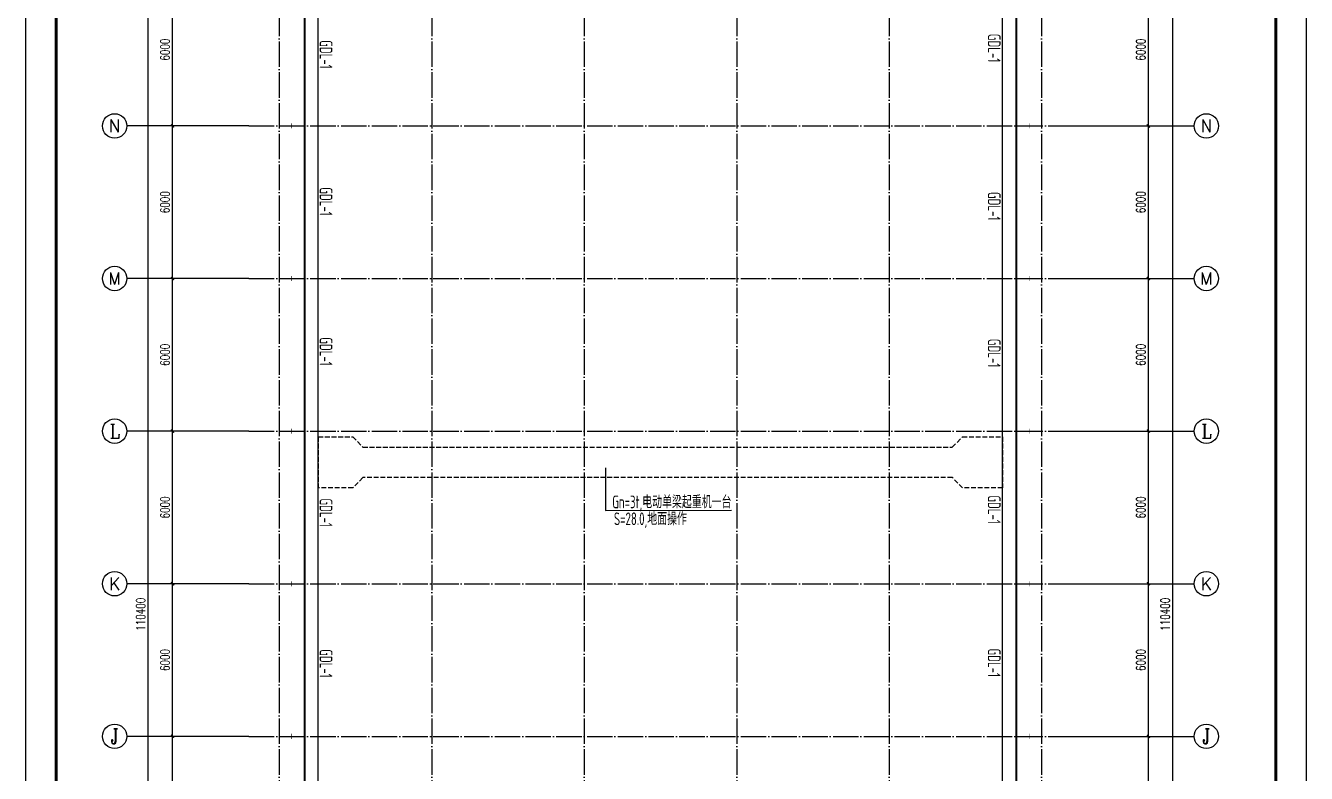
# Model space of a CAD drawing. Extents: x 14207793 to 14719554, y -1675802 to -1228715.
# Drawn here: x 14394017 to 14444417, y -1448320 to -1418922 of the extents above; entities that cross this region are included whole.
import ezdxf
from ezdxf.enums import TextEntityAlignment as Align

# ---------------------------------------------------------------- set-up
doc = ezdxf.new("R2010")
doc.units = 0
doc.header["$LTSCALE"] = 500
doc.header["$MEASUREMENT"] = 0
doc.linetypes.add('DASH', pattern=[0.35, 0.25, -0.1])
doc.linetypes.add('DOTE', pattern=[2.42, 2, -0.2, 0.02, -0.2])
doc.layers.get('0').update_dxf_attribs({"linetype": 'CONTINUOUS'})
doc.layers.get('DEFPOINTS').update_dxf_attribs({"color": 140, "linetype": 'CONTINUOUS'})
for name, color, linetype in [('08', 3, 'CONTINUOUS'), ('AXIS', 3, 'CONTINUOUS'), ('AXIS_TEXT', 7, 'CONTINUOUS'), ('DOTE', 8, 'DOTE'), ('PUB_TEXT', 6, 'CONTINUOUS'), ('PUB_TITLE', 4, 'CONTINUOUS'), ('图层2', 28, 'CONTINUOUS'), ('墙__虚线', 2, 'CONTINUOUS'), ('层0', 7, 'CONTINUOUS')]:
    doc.layers.add(name, color=color, linetype=linetype)
doc.styles.add('_TCH_AXIS', font='COMPLEX', dxfattribs={"bigfont": 'GBCBIG'})
doc.styles.add('_TCH_DIM_T3', font='SIMPLEX', dxfattribs={"width": 0.705882, "bigfont": 'GBCBIG'})
doc.styles.add('COMPLEX', font='COMPLEX')
doc.styles.add('TSSD_REIN', font='Tssdeng.shx', dxfattribs={"width": 0.65, "bigfont": 'hztxt.shx'})
doc.dimstyles.new('_TCH_ARCH&&120', dxfattribs={"dimtxt": 357, "dimasz": 120, "dimexe": 300, "dimexo": 360, "dimgap": 120, "dimtad": 1, "dimdec": 0, "dimzin": 0, "dimdsep": 46, "dimtxsty": '_TCH_DIM_T3', "dimblk": 'ARCHTICK', "dimcen": 0.09, "dimclrt": 7, "dimazin": 2, "dimtfac": 1, "dimtdec": 0, "dimtix": 1, "dimtmove": 2, "dimatfit": 3, "dimfxl": 0, "dimtolj": 1, "dimtzin": 0, "dimarcsym": 0})

# ---------------------------------------------------------------- blocks, each defined once
blk = doc.blocks.new('gffio')
at = {"layer": '墙__虚线'}
for points in [[(-433999, -56888), (-433999, -56868), (-434094, -56888), (-434199, -56868)], [(-434094, -56888), (-434199, -56868), (-434104, -56888)], [(-434199, -56868), (-434199, -56888), (-434104, -56888)], [(-434094, -56888), (-434104, -56888), (-434094, -57348), (-434104, -57348)], [(-434104, -57348), (-434199, -57348), (-434099, -57365), (-434199, -57368)], [(-434099, -57365), (-434199, -57368), (-433999, -57368)], [(-434094, -57348), (-434104, -57348), (-434058, -57361), (-434099, -57365)], [(-433999, -57368), (-434058, -57361), (-434099, -57365)], [(-434058, -57361), (-433999, -57368), (-434094, -57348), (-433999, -57348)]]:
    blk.add_solid(points, dxfattribs=at)
blk = doc.blocks.new('_ArchTick')
at = {"color": 0, "linetype": 'ByBlock', "const_width": 0.4}
blk.add_lwpolyline([(-0.5, -0.5), (0.5, 0.5)], dxfattribs=at)
blk = doc.blocks.new('*D541')
at = {"layer": 'AXIS', "color": 0, "lineweight": -2}
for p, q in [((14435560, -1446865), (14438500, -1446865)), ((14438200, -1452865), (14438200, -1446865)), ((14435560, -1452865), (14438500, -1452865))]:
    blk.add_line(p, q, dxfattribs=at)
at = {"layer": 'DEFPOINTS', "color": 0}
for p in [(14435200, -1446865), (14438200, -1446865), (14435200, -1452865)]:
    blk.add_point(p, dxfattribs=at)
at = {"layer": 'AXIS', "color": 0, "lineweight": -2, "xscale": 120, "yscale": 120, "zscale": 120}
for p, rotation in [((14438200, -1446865), 90), ((14438200, -1452865), 270)]:
    blk.add_blockref('_ArchTick', p, dxfattribs=dict(at, rotation=rotation))
at = {"layer": 'AXIS', "color": 7, "insert": (14437901.5, -1449865), "char_height": 357, "attachment_point": 5, "rotation": 90, "style": '_TCH_DIM_T3'}
blk.add_mtext('\\A1;6000', dxfattribs=at)
blk = doc.blocks.new('*D542')
at = {"layer": 'AXIS', "color": 0, "lineweight": -2}
for p, q in [((14435560, -1440865), (14438500, -1440865)), ((14438200, -1446865), (14438200, -1440865)), ((14435560, -1446865), (14438500, -1446865))]:
    blk.add_line(p, q, dxfattribs=at)
at = {"layer": 'DEFPOINTS', "color": 0}
for p in [(14435200, -1440865), (14438200, -1440865), (14435200, -1446865)]:
    blk.add_point(p, dxfattribs=at)
at = {"layer": 'AXIS', "color": 0, "lineweight": -2, "xscale": 120, "yscale": 120, "zscale": 120}
for p, rotation in [((14438200, -1440865), 90), ((14438200, -1446865), 270)]:
    blk.add_blockref('_ArchTick', p, dxfattribs=dict(at, rotation=rotation))
at = {"layer": 'AXIS', "color": 7, "insert": (14437901.5, -1443865), "char_height": 357, "attachment_point": 5, "rotation": 90, "style": '_TCH_DIM_T3'}
blk.add_mtext('\\A1;6000', dxfattribs=at)
blk = doc.blocks.new('*D543')
at = {"layer": 'AXIS', "color": 0, "lineweight": -2}
for p, q in [((14435560, -1434865), (14438500, -1434865)), ((14438200, -1440865), (14438200, -1434865)), ((14435560, -1440865), (14438500, -1440865))]:
    blk.add_line(p, q, dxfattribs=at)
at = {"layer": 'DEFPOINTS', "color": 0}
for p in [(14435200, -1434865), (14438200, -1434865), (14435200, -1440865)]:
    blk.add_point(p, dxfattribs=at)
at = {"layer": 'AXIS', "color": 0, "lineweight": -2, "xscale": 120, "yscale": 120, "zscale": 120}
for p, rotation in [((14438200, -1434865), 90), ((14438200, -1440865), 270)]:
    blk.add_blockref('_ArchTick', p, dxfattribs=dict(at, rotation=rotation))
at = {"layer": 'AXIS', "color": 7, "insert": (14437901.5, -1437865), "char_height": 357, "attachment_point": 5, "rotation": 90, "style": '_TCH_DIM_T3'}
blk.add_mtext('\\A1;6000', dxfattribs=at)
blk = doc.blocks.new('*D544')
at = {"layer": 'AXIS', "color": 0, "lineweight": -2}
for p, q in [((14435560, -1428865), (14438500, -1428865)), ((14438200, -1434865), (14438200, -1428865)), ((14435560, -1434865), (14438500, -1434865))]:
    blk.add_line(p, q, dxfattribs=at)
at = {"layer": 'DEFPOINTS', "color": 0}
for p in [(14435200, -1428865), (14438200, -1428865), (14435200, -1434865)]:
    blk.add_point(p, dxfattribs=at)
at = {"layer": 'AXIS', "color": 0, "lineweight": -2, "xscale": 120, "yscale": 120, "zscale": 120}
for p, rotation in [((14438200, -1428865), 90), ((14438200, -1434865), 270)]:
    blk.add_blockref('_ArchTick', p, dxfattribs=dict(at, rotation=rotation))
at = {"layer": 'AXIS', "color": 7, "insert": (14437901.5, -1431865), "char_height": 357, "attachment_point": 5, "rotation": 90, "style": '_TCH_DIM_T3'}
blk.add_mtext('\\A1;6000', dxfattribs=at)
blk = doc.blocks.new('*D545')
at = {"layer": 'AXIS', "color": 0, "lineweight": -2}
for p, q in [((14435560, -1422865), (14438500, -1422865)), ((14438200, -1428865), (14438200, -1422865)), ((14435560, -1428865), (14438500, -1428865))]:
    blk.add_line(p, q, dxfattribs=at)
at = {"layer": 'DEFPOINTS', "color": 0}
for p in [(14435200, -1422865), (14438200, -1422865), (14435200, -1428865)]:
    blk.add_point(p, dxfattribs=at)
at = {"layer": 'AXIS', "color": 0, "lineweight": -2, "xscale": 120, "yscale": 120, "zscale": 120}
for p, rotation in [((14438200, -1422865), 90), ((14438200, -1428865), 270)]:
    blk.add_blockref('_ArchTick', p, dxfattribs=dict(at, rotation=rotation))
at = {"layer": 'AXIS', "color": 7, "insert": (14437901.5, -1425865), "char_height": 357, "attachment_point": 5, "rotation": 90, "style": '_TCH_DIM_T3'}
blk.add_mtext('\\A1;6000', dxfattribs=at)
blk = doc.blocks.new('*D546')
at = {"layer": 'AXIS', "color": 0, "lineweight": -2}
for p, q in [((14435560, -1416865), (14438500, -1416865)), ((14438200, -1422865), (14438200, -1416865)), ((14435560, -1422865), (14438500, -1422865))]:
    blk.add_line(p, q, dxfattribs=at)
at = {"layer": 'DEFPOINTS', "color": 0}
for p in [(14435200, -1416865), (14438200, -1416865), (14435200, -1422865)]:
    blk.add_point(p, dxfattribs=at)
at = {"layer": 'AXIS', "color": 0, "lineweight": -2, "xscale": 120, "yscale": 120, "zscale": 120}
for p, rotation in [((14438200, -1416865), 90), ((14438200, -1422865), 270)]:
    blk.add_blockref('_ArchTick', p, dxfattribs=dict(at, rotation=rotation))
at = {"layer": 'AXIS', "color": 7, "insert": (14437901.5, -1419865), "char_height": 357, "attachment_point": 5, "rotation": 90, "style": '_TCH_DIM_T3'}
blk.add_mtext('\\A1;6000', dxfattribs=at)
blk = doc.blocks.new('*D552')
at = {"layer": 'AXIS', "color": 0, "lineweight": -2}
for p, q in [((14435560, -1386865), (14439460, -1386865)), ((14439160, -1497265), (14439160, -1386865)), ((14435560, -1497265), (14439460, -1497265))]:
    blk.add_line(p, q, dxfattribs=at)
at = {"layer": 'DEFPOINTS', "color": 0}
for p in [(14435200, -1386865), (14439160, -1386865), (14435200, -1497265)]:
    blk.add_point(p, dxfattribs=at)
at = {"layer": 'AXIS', "color": 0, "lineweight": -2, "xscale": 120, "yscale": 120, "zscale": 120}
for p, rotation in [((14439160, -1386865), 90), ((14439160, -1497265), 270)]:
    blk.add_blockref('_ArchTick', p, dxfattribs=dict(at, rotation=rotation))
at = {"layer": 'AXIS', "color": 7, "insert": (14438861.5, -1442065), "char_height": 357, "attachment_point": 5, "rotation": 90, "style": '_TCH_DIM_T3'}
blk.add_mtext('\\A1;110400', dxfattribs=at)
blk = doc.blocks.new('*D560')
at = {"layer": 'AXIS', "color": 0, "lineweight": -2}
for p, q in [((14402440, -1446865), (14399500, -1446865)), ((14399800, -1452865), (14399800, -1446865)), ((14402440, -1452865), (14399500, -1452865))]:
    blk.add_line(p, q, dxfattribs=at)
at = {"layer": 'DEFPOINTS', "color": 0}
for p in [(14399800, -1446865), (14402800, -1446865), (14402800, -1452865)]:
    blk.add_point(p, dxfattribs=at)
at = {"layer": 'AXIS', "color": 0, "lineweight": -2, "xscale": 120, "yscale": 120, "zscale": 120}
for p, rotation in [((14399800, -1446865), 90), ((14399800, -1452865), 270)]:
    blk.add_blockref('_ArchTick', p, dxfattribs=dict(at, rotation=rotation))
at = {"layer": 'AXIS', "color": 7, "insert": (14399501.5, -1449865), "char_height": 357, "attachment_point": 5, "rotation": 90, "style": '_TCH_DIM_T3'}
blk.add_mtext('\\A1;6000', dxfattribs=at)
blk = doc.blocks.new('*D561')
at = {"layer": 'AXIS', "color": 0, "lineweight": -2}
for p, q in [((14402440, -1440865), (14399500, -1440865)), ((14399800, -1446865), (14399800, -1440865)), ((14402440, -1446865), (14399500, -1446865))]:
    blk.add_line(p, q, dxfattribs=at)
at = {"layer": 'DEFPOINTS', "color": 0}
for p in [(14399800, -1440865), (14402800, -1440865), (14402800, -1446865)]:
    blk.add_point(p, dxfattribs=at)
at = {"layer": 'AXIS', "color": 0, "lineweight": -2, "xscale": 120, "yscale": 120, "zscale": 120}
for p, rotation in [((14399800, -1440865), 90), ((14399800, -1446865), 270)]:
    blk.add_blockref('_ArchTick', p, dxfattribs=dict(at, rotation=rotation))
at = {"layer": 'AXIS', "color": 7, "insert": (14399501.5, -1443865), "char_height": 357, "attachment_point": 5, "rotation": 90, "style": '_TCH_DIM_T3'}
blk.add_mtext('\\A1;6000', dxfattribs=at)
blk = doc.blocks.new('*D562')
at = {"layer": 'AXIS', "color": 0, "lineweight": -2}
for p, q in [((14402440, -1434865), (14399500, -1434865)), ((14399800, -1440865), (14399800, -1434865)), ((14402440, -1440865), (14399500, -1440865))]:
    blk.add_line(p, q, dxfattribs=at)
at = {"layer": 'DEFPOINTS', "color": 0}
for p in [(14399800, -1434865), (14402800, -1434865), (14402800, -1440865)]:
    blk.add_point(p, dxfattribs=at)
at = {"layer": 'AXIS', "color": 0, "lineweight": -2, "xscale": 120, "yscale": 120, "zscale": 120}
for p, rotation in [((14399800, -1434865), 90), ((14399800, -1440865), 270)]:
    blk.add_blockref('_ArchTick', p, dxfattribs=dict(at, rotation=rotation))
at = {"layer": 'AXIS', "color": 7, "insert": (14399501.5, -1437865), "char_height": 357, "attachment_point": 5, "rotation": 90, "style": '_TCH_DIM_T3'}
blk.add_mtext('\\A1;6000', dxfattribs=at)
blk = doc.blocks.new('*D563')
at = {"layer": 'AXIS', "color": 0, "lineweight": -2}
for p, q in [((14402440, -1428865), (14399500, -1428865)), ((14399800, -1434865), (14399800, -1428865)), ((14402440, -1434865), (14399500, -1434865))]:
    blk.add_line(p, q, dxfattribs=at)
at = {"layer": 'DEFPOINTS', "color": 0}
for p in [(14399800, -1428865), (14402800, -1428865), (14402800, -1434865)]:
    blk.add_point(p, dxfattribs=at)
at = {"layer": 'AXIS', "color": 0, "lineweight": -2, "xscale": 120, "yscale": 120, "zscale": 120}
for p, rotation in [((14399800, -1428865), 90), ((14399800, -1434865), 270)]:
    blk.add_blockref('_ArchTick', p, dxfattribs=dict(at, rotation=rotation))
at = {"layer": 'AXIS', "color": 7, "insert": (14399501.5, -1431865), "char_height": 357, "attachment_point": 5, "rotation": 90, "style": '_TCH_DIM_T3'}
blk.add_mtext('\\A1;6000', dxfattribs=at)
blk = doc.blocks.new('*D564')
at = {"layer": 'AXIS', "color": 0, "lineweight": -2}
for p, q in [((14402440, -1422865), (14399500, -1422865)), ((14399800, -1428865), (14399800, -1422865)), ((14402440, -1428865), (14399500, -1428865))]:
    blk.add_line(p, q, dxfattribs=at)
at = {"layer": 'DEFPOINTS', "color": 0}
for p in [(14399800, -1422865), (14402800, -1422865), (14402800, -1428865)]:
    blk.add_point(p, dxfattribs=at)
at = {"layer": 'AXIS', "color": 0, "lineweight": -2, "xscale": 120, "yscale": 120, "zscale": 120}
for p, rotation in [((14399800, -1422865), 90), ((14399800, -1428865), 270)]:
    blk.add_blockref('_ArchTick', p, dxfattribs=dict(at, rotation=rotation))
at = {"layer": 'AXIS', "color": 7, "insert": (14399501.5, -1425865), "char_height": 357, "attachment_point": 5, "rotation": 90, "style": '_TCH_DIM_T3'}
blk.add_mtext('\\A1;6000', dxfattribs=at)
blk = doc.blocks.new('*D565')
at = {"layer": 'AXIS', "color": 0, "lineweight": -2}
for p, q in [((14402440, -1416865), (14399500, -1416865)), ((14399800, -1422865), (14399800, -1416865)), ((14402440, -1422865), (14399500, -1422865))]:
    blk.add_line(p, q, dxfattribs=at)
at = {"layer": 'DEFPOINTS', "color": 0}
for p in [(14399800, -1416865), (14402800, -1416865), (14402800, -1422865)]:
    blk.add_point(p, dxfattribs=at)
at = {"layer": 'AXIS', "color": 0, "lineweight": -2, "xscale": 120, "yscale": 120, "zscale": 120}
for p, rotation in [((14399800, -1416865), 90), ((14399800, -1422865), 270)]:
    blk.add_blockref('_ArchTick', p, dxfattribs=dict(at, rotation=rotation))
at = {"layer": 'AXIS', "color": 7, "insert": (14399501.5, -1419865), "char_height": 357, "attachment_point": 5, "rotation": 90, "style": '_TCH_DIM_T3'}
blk.add_mtext('\\A1;6000', dxfattribs=at)
blk = doc.blocks.new('*D571')
at = {"layer": 'AXIS', "color": 0, "lineweight": -2}
for p, q in [((14402440, -1386865), (14398540, -1386865)), ((14398840, -1497265), (14398840, -1386865)), ((14402440, -1497265), (14398540, -1497265))]:
    blk.add_line(p, q, dxfattribs=at)
at = {"layer": 'DEFPOINTS', "color": 0}
for p in [(14398840, -1386865), (14402800, -1386865), (14402800, -1497265)]:
    blk.add_point(p, dxfattribs=at)
at = {"layer": 'AXIS', "color": 0, "lineweight": -2, "xscale": 120, "yscale": 120, "zscale": 120}
for p, rotation in [((14398840, -1386865), 90), ((14398840, -1497265), 270)]:
    blk.add_blockref('_ArchTick', p, dxfattribs=dict(at, rotation=rotation))
at = {"layer": 'AXIS', "color": 7, "insert": (14398541.5, -1442065), "char_height": 357, "attachment_point": 5, "rotation": 90, "style": '_TCH_DIM_T3'}
blk.add_mtext('\\A1;110400', dxfattribs=at)
blk = doc.blocks.new('_AXISO')
blk.add_circle((0, 0), 0.5)
at = {"layer": 'AXIS_TEXT', "style": 'COMPLEX', "width": 1.041667}
blk.add_attdef('A', text='', height=0.56, dxfattribs=at).set_placement((-0.25, -0.28), (0.25, -0.28), align=Align.FIT)
blk = doc.blocks.new('A$C111E752A')
at = {"layer": '图层2', "color": 3, "linetype": 'DASH', "ltscale": 1.5}
for p, q in [((0, 9554, -14457), (0, 11138, -14753)), ((0, 11138, -14753), (2000, 11138, -14753)), ((2000, 11138, -14753), (2000, 9554, -14457)), ((400, 9156, -14457), (0, 9554, -14457)), ((400, -14036), (400, 9156, -14457)), ((2000, 9554, -14457), (1600, 9156, -14457)), ((1600, 9156, -14457), (1600, -14036)), ((0, -14433), (400, -14036)), ((1600, -14036), (2000, -14433)), ((0, -15793, -14753), (0, -14433)), ((2000, -14433, -14753), (2000, -15793, -14753)), ((0, -15793, -14753), (2000, -15793, -14753))]:
    blk.add_line(p, q, dxfattribs=at)

msp = doc.modelspace()

# ---------------------------------------------------------------- linework, layer by layer
for p, q in [((14405534.31, -1482865), (14405534.31, -1386865)), ((14432465.78, -1482865), (14432465.78, -1386965))]:
    msp.add_line(p, q)
at = {"color": 1, "linetype": 'DASH', "const_width": 80}
for points, elevation in [([(14405000, -1482865), (14405000, -1386865)], -6715.35), ([(14433000.09, -1482865), (14433000.09, -1386865)], 0)]:
    msp.add_lwpolyline(points, dxfattribs=dict(at, elevation=elevation))
at = {"color": 3, "elevation": 13822.95}
msp.add_lwpolyline([(14416833.72, -1436301.54), (14416833.72, -1437986.54), (14421796.19, -1437975.46)], dxfattribs=at)
at = {"layer": 'AXIS'}
for p, q in [((14402800, -1422865), (14398000, -1422865)), ((14435200, -1422865), (14440000, -1422865)), ((14402800, -1428865), (14398000, -1428865)), ((14435200, -1428865), (14440000, -1428865)), ((14402800, -1434865), (14398000, -1434865)), ((14435200, -1434865), (14440000, -1434865)), ((14402800, -1440865), (14398000, -1440865)), ((14435200, -1440865), (14440000, -1440865)), ((14402800, -1446865), (14398000, -1446865)), ((14435200, -1446865), (14440000, -1446865))]:
    msp.add_line(p, q, dxfattribs=at)
at = {"layer": 'DOTE'}
for p, q in [((14404000, -1385665), (14404000, -1498465)), ((14405000, -1385764.06, -6715.35), (14405000, -1489820.36, -6660.41)), ((14410000, -1385665), (14410000, -1498465)), ((14416000, -1385665), (14416000, -1498465)), ((14422000, -1385665), (14422000, -1498465)), ((14428000, -1385665), (14428000, -1498465)), ((14433000.09, -1385758.7), (14433000, -1489365, -7078.89)), ((14434000, -1385665), (14434000, -1498465)), ((14402800, -1422865), (14435200, -1422865)), ((14402800, -1428865), (14435200, -1428865)), ((14402800, -1434865), (14435200, -1434865)), ((14402800, -1440865), (14435200, -1440865)), ((14402800, -1446865), (14435200, -1446865))]:
    msp.add_line(p, q, dxfattribs=at)
at = {"layer": 'PUB_TITLE'}
msp.add_lwpolyline([(14444417.5, -1519247.5), (14444417.5, -1376567.5), (14394017.5, -1376567.5), (14394017.5, -1519247.5)], close=True, dxfattribs=at)
at = {"layer": 'PUB_TITLE', "const_width": 120}
msp.add_lwpolyline([(14443217.5, -1518047.5), (14443217.5, -1379567.5), (14395217.5, -1379567.5), (14395217.5, -1518047.5)], close=True, dxfattribs=at)

# ---------------------------------------------------------------- block references
at = {"color": 1, "rotation": 270}
msp.add_blockref('A$C111E752A', (14421327.69, -1435092.5, 14753.34), dxfattribs=at)
at = {"layer": 'AXIS'}
ref = msp.add_blockref('_AXISO', (14397520, -1422865), dxfattribs=dict(at, xscale=960, yscale=960, zscale=960))
ref.add_attrib('A', 'N', dxfattribs={"layer": 'AXIS_TEXT', "height": 498.31, "style": '_TCH_AXIS'}).set_placement((14397294.57, -1423114.16), (14397745.43, -1423114.16), align=Align.FIT)
ref = msp.add_blockref('_AXISO', (14440480, -1422865), dxfattribs=dict(at, xscale=960, yscale=960, zscale=960))
ref.add_attrib('A', 'N', dxfattribs={"layer": 'AXIS_TEXT', "height": 498.31, "style": '_TCH_AXIS'}).set_placement((14440254.57, -1423114.16), (14440705.43, -1423114.16), align=Align.FIT)
ref = msp.add_blockref('_AXISO', (14397520, -1428865), dxfattribs=dict(at, xscale=960, yscale=960, zscale=960))
ref.add_attrib('A', 'M', dxfattribs={"layer": 'AXIS_TEXT', "height": 475.18, "style": '_TCH_AXIS'}).set_placement((14397282.41, -1429102.59), (14397757.59, -1429102.59), align=Align.FIT)
ref = msp.add_blockref('_AXISO', (14440480, -1428865), dxfattribs=dict(at, xscale=960, yscale=960, zscale=960))
ref.add_attrib('A', 'M', dxfattribs={"layer": 'AXIS_TEXT', "height": 475.18, "style": '_TCH_AXIS'}).set_placement((14440242.41, -1429102.59), (14440717.59, -1429102.59), align=Align.FIT)
ref = msp.add_blockref('_AXISO', (14397520, -1434865), dxfattribs=dict(at, xscale=960, yscale=960, zscale=960))
ref.add_attrib('A', 'L', dxfattribs={"layer": 'AXIS_TEXT', "height": 546.83, "style": '_TCH_AXIS'}).set_placement((14397324.7, -1435138.41), (14397715.3, -1435138.41), align=Align.FIT)
ref = msp.add_blockref('_AXISO', (14440480, -1434865), dxfattribs=dict(at, xscale=960, yscale=960, zscale=960))
ref.add_attrib('A', 'L', dxfattribs={"layer": 'AXIS_TEXT', "height": 546.83, "style": '_TCH_AXIS'}).set_placement((14440284.7, -1435138.41), (14440675.3, -1435138.41), align=Align.FIT)
ref = msp.add_blockref('_AXISO', (14397520, -1440865), dxfattribs=dict(at, xscale=960, yscale=960, zscale=960))
ref.add_attrib('A', 'K', dxfattribs={"layer": 'AXIS_TEXT', "height": 498.31, "style": '_TCH_AXIS'}).set_placement((14397294.57, -1441114.16), (14397745.43, -1441114.16), align=Align.FIT)
ref = msp.add_blockref('_AXISO', (14440480, -1440865), dxfattribs=dict(at, xscale=960, yscale=960, zscale=960))
ref.add_attrib('A', 'K', dxfattribs={"layer": 'AXIS_TEXT', "height": 498.31, "style": '_TCH_AXIS'}).set_placement((14440254.57, -1441114.16), (14440705.43, -1441114.16), align=Align.FIT)
ref = msp.add_blockref('_AXISO', (14397520, -1446865), dxfattribs=dict(at, xscale=960, yscale=960, zscale=960))
ref.add_attrib('A', 'J', dxfattribs={"layer": 'AXIS_TEXT', "height": 595.28, "style": '_TCH_AXIS'}).set_placement((14397364.09, -1447162.64), (14397675.91, -1447162.64), align=Align.FIT)
ref = msp.add_blockref('_AXISO', (14440480, -1446865), dxfattribs=dict(at, xscale=960, yscale=960, zscale=960))
ref.add_attrib('A', 'J', dxfattribs={"layer": 'AXIS_TEXT', "height": 595.28, "style": '_TCH_AXIS'}).set_placement((14440324.09, -1447162.64), (14440635.91, -1447162.64), align=Align.FIT)
at = {"layer": '层0', "rotation": 270}
for p in [(14461368.13, -1856964.45), (14490868.13, -1856964.45), (14461368.13, -1862964.45), (14490868.13, -1862964.45), (14461368.13, -1868964.45), (14490868.13, -1868964.45), (14461368.13, -1874964.45), (14490868.13, -1874964.45), (14461368.13, -1880964.45), (14490868.13, -1880964.45)]:
    msp.add_blockref('gffio', p, dxfattribs=at)

# ---------------------------------------------------------------- texts
at = {"layer": '08', "style": 'TSSD_REIN', "width": 0.65}
for p in [(14405588.84, -1419494.39, -419.08), (14431884.02, -1419244.1, 7593.5), (14405588.84, -1425276.89, -419.08), (14431884.02, -1425461.6, 7593.5), (14405588.84, -1431174.39, -419.08), (14431884.02, -1431236.6, 7593.5), (14405588.84, -1437509.39, -419.08), (14431884.02, -1437389.1, 7593.5), (14431884.02, -1443411.6, 7593.5), (14405588.84, -1443439.39, -419.08)]:
    msp.add_text('GDL-1', height=500, rotation=270, dxfattribs=at).set_placement(p)
at = {"layer": 'PUB_TEXT', "style": 'TSSD_REIN', "width": 0.65}
for s, p in [('Gn=3t,电动单梁起重机一台', (14417103.55, -1437899.04, 13822.95)), ('S=28.0,地面操作', (14417168.28, -1438561.54, 13822.95))]:
    msp.add_text(s, height=500, dxfattribs=at).set_placement(p)

# ---------------------------------------------------------------- dimensions: what is measured, and where the dimension line sits
at = {"layer": 'AXIS'}
for p1, p2, distance, picture, middle in [((14402800, -1497265), (14402800, -1386865), 3960, '*D571', (14398541.5, -1442065)), ((14435200, -1497265), (14435200, -1386865), -3960, '*D552', (14438861.5, -1442065)), ((14402800, -1422865), (14402800, -1416865), 3000, '*D565', (14399501.5, -1419865)), ((14435200, -1422865), (14435200, -1416865), -3000, '*D546', (14437901.5, -1419865)), ((14402800, -1428865), (14402800, -1422865), 3000, '*D564', (14399501.5, -1425865)), ((14435200, -1428865), (14435200, -1422865), -3000, '*D545', (14437901.5, -1425865)), ((14402800, -1434865), (14402800, -1428865), 3000, '*D563', (14399501.5, -1431865)), ((14435200, -1434865), (14435200, -1428865), -3000, '*D544', (14437901.5, -1431865)), ((14402800, -1440865), (14402800, -1434865), 3000, '*D562', (14399501.5, -1437865)), ((14435200, -1440865), (14435200, -1434865), -3000, '*D543', (14437901.5, -1437865)), ((14402800, -1446865), (14402800, -1440865), 3000, '*D561', (14399501.5, -1443865)), ((14435200, -1446865), (14435200, -1440865), -3000, '*D542', (14437901.5, -1443865)), ((14402800, -1452865), (14402800, -1446865), 3000, '*D560', (14399501.5, -1449865)), ((14435200, -1452865), (14435200, -1446865), -3000, '*D541', (14437901.5, -1449865))]:
    dim = msp.add_aligned_dim(p1=p1, p2=p2, distance=distance, dimstyle='_TCH_ARCH&&120', dxfattribs=at)
    dim.commit()
    dim.dimension.update_dxf_attribs({"geometry": picture, "text_midpoint": middle})

doc.saveas('drawing.dxf')
